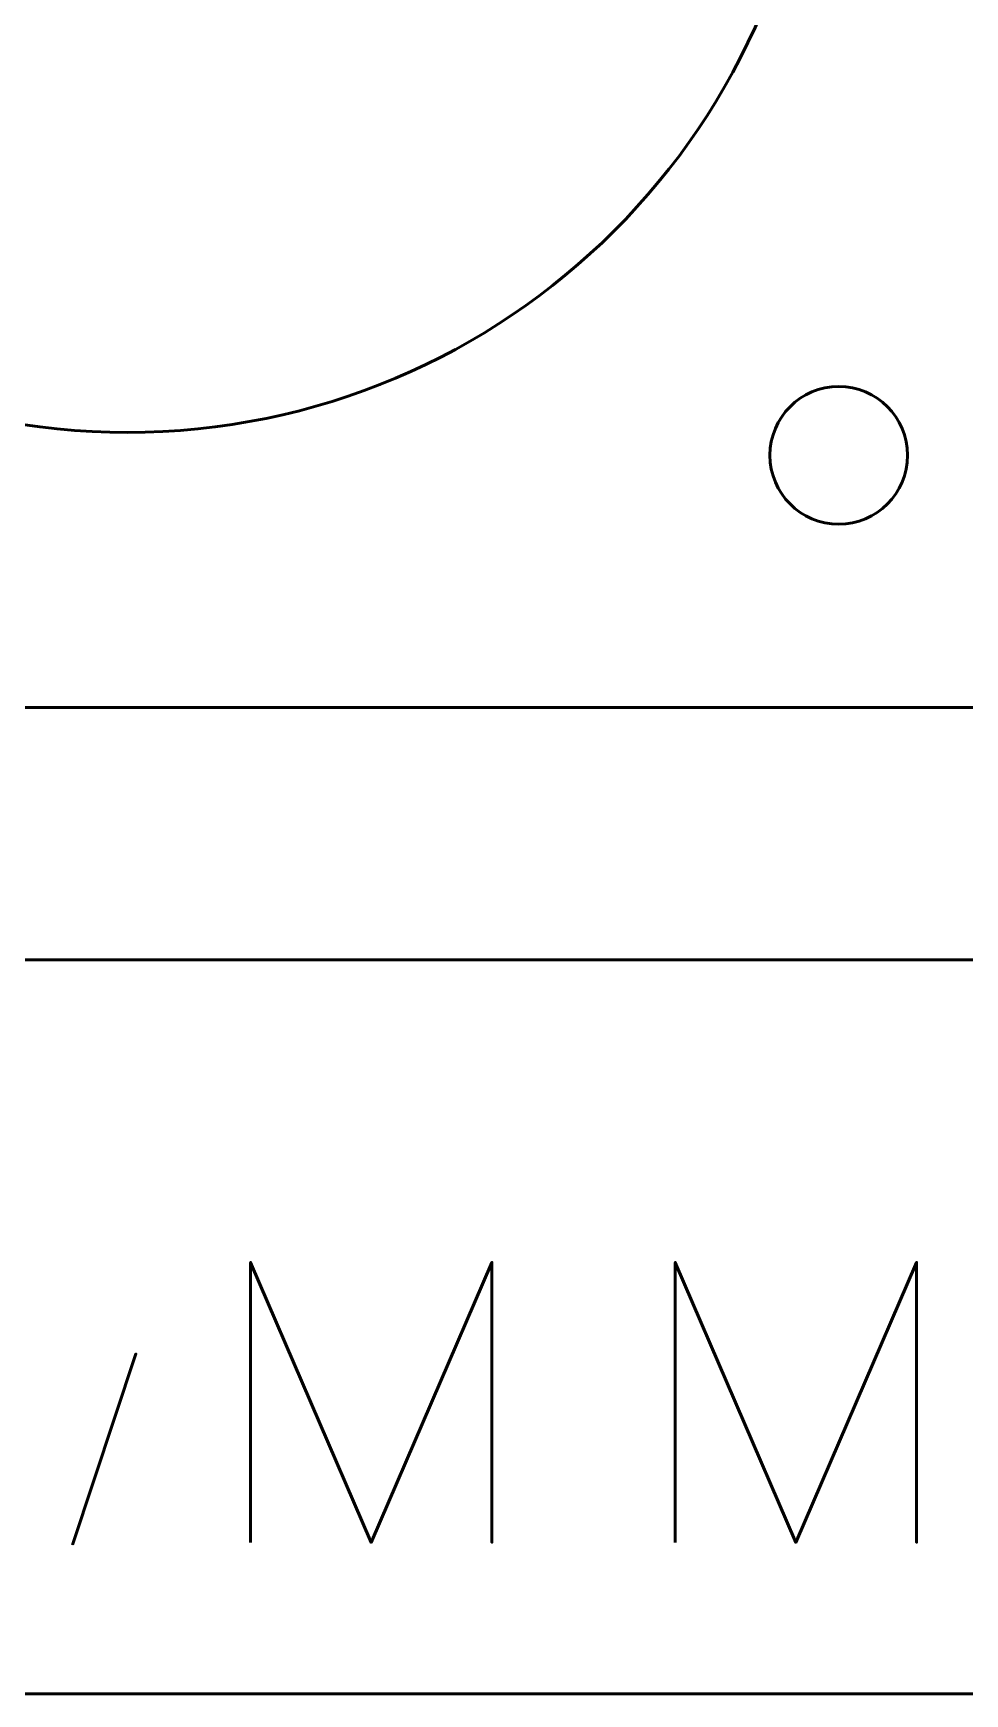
# Model space of a CAD drawing. Header units: centimetres. Extents: x -21 to 0, y -29.7 to 0.
# Drawn here: x -5.905 to -3.875, y -29.7 to -26.08 of the extents above; entities that cross this region are included whole.
import ezdxf

# ---------------------------------------------------------------- set-up
doc = ezdxf.new("R2010")
doc.units = ezdxf.units.CM
doc.header["$MEASUREMENT"] = 0
doc.layers.add('Layer 1', color=7, linetype='Continuous')

msp = doc.modelspace()

# ---------------------------------------------------------------- linework, layer by layer
at = {"layer": 'Layer 1', "color": 22, "lineweight": 53}
msp.add_open_spline([(-21.00003, -29.19995), (-21.00003, -29.19995), (-21.00003, -0.49992), (-21.00003, -0.49992), (-21.00003, -0.49992), (-21.00003, -0.22295), (-20.77694, 0.00004), (-20.49994, 0.00004), (-20.49994, 0.00004), (-20.49994, 0.00004), (-0.50008, 0.00004), (-0.50008, 0.00004), (-0.50008, 0.00004), (-0.22294, 0.00004), (0.00002, -0.22295), (0.00002, -0.49992), (0.00002, -0.49992), (0.00002, -0.49992), (0.00002, -29.19995), (0.00002, -29.19995), (0.00002, -29.19995), (0.00002, -29.47695), (-0.22294, -29.70004), (-0.50008, -29.70004), (-0.50008, -29.70004), (-0.50008, -29.70004), (-20.49994, -29.70004), (-20.49994, -29.70004), (-20.49994, -29.70004), (-20.77694, -29.70004), (-21.00003, -29.47695), (-21.00003, -29.19995)], degree=3, knots=[0, 0, 0, 0, 0.125, 0.125, 0.125, 0.125, 0.25, 0.25, 0.25, 0.25, 0.375, 0.375, 0.375, 0.375, 0.5, 0.5, 0.5, 0.5, 0.625, 0.625, 0.625, 0.625, 0.75, 0.75, 0.75, 0.75, 0.875, 0.875, 0.875, 0.875, 1, 1, 1, 1], dxfattribs=at)
at = {"layer": 'Layer 1', "color": 114, "lineweight": 53}
msp.add_open_spline([(-10.35005, -27.5999), (-10.35005, -27.5999), (-10.35005, -23.30001), (-10.35005, -23.30001), (-10.35005, -23.30001), (-10.35005, -23.02301), (-10.12695, -22.79991), (-9.84995, -22.79991), (-9.84995, -22.79991), (-9.84995, -22.79991), (-1.55005, -22.79991), (-1.55005, -22.79991), (-1.55005, -22.79991), (-1.27305, -22.79991), (-1.04995, -23.02301), (-1.04995, -23.30001), (-1.04995, -23.30001), (-1.04995, -23.30001), (-1.04995, -27.5999), (-1.04995, -27.5999), (-1.04995, -27.5999), (-1.04995, -27.8769), (-1.27305, -28.1), (-1.55005, -28.1), (-1.55005, -28.1), (-1.55005, -28.1), (-9.84995, -28.1), (-9.84995, -28.1), (-9.84995, -28.1), (-10.12695, -28.1), (-10.35005, -27.8769), (-10.35005, -27.5999)], degree=3, knots=[0, 0, 0, 0, 0.125, 0.125, 0.125, 0.125, 0.25, 0.25, 0.25, 0.25, 0.375, 0.375, 0.375, 0.375, 0.5, 0.5, 0.5, 0.5, 0.625, 0.625, 0.625, 0.625, 0.75, 0.75, 0.75, 0.75, 0.875, 0.875, 0.875, 0.875, 1, 1, 1, 1], dxfattribs=at)
at = {"layer": 'Layer 1', "color": 30, "lineweight": 53}
for points, knots in [([(-7.79997, -27.55), (-7.79997, -27.55), (-7.79997, -23.35), (-7.79997, -23.35), (-7.79997, -23.35), (-7.79997, -23.35), (-3.59997, -23.35), (-3.59997, -23.35), (-3.59997, -23.35), (-3.59997, -23.35), (-3.59997, -27.55), (-3.59997, -27.55), (-3.59997, -27.55), (-3.59997, -27.55), (-7.79997, -27.55), (-7.79997, -27.55)], [0, 0, 0, 0, 0.25, 0.25, 0.25, 0.25, 0.5, 0.5, 0.5, 0.5, 0.75, 0.75, 0.75, 0.75, 1, 1, 1, 1]), ([(-5.43156, -29.36992), (-5.43156, -29.36992), (-5.43156, -28.75947), (-5.43156, -28.75947), (-5.43156, -28.75947), (-5.43156, -28.75947), (-5.16909, -29.36992), (-5.16909, -29.36992), (-5.16909, -29.36992), (-5.16909, -29.36992), (-4.90578, -28.75947), (-4.90578, -28.75947), (-4.90578, -28.75947), (-4.90578, -28.75947), (-4.90578, -29.36992), (-4.90578, -29.36992), (-4.90578, -29.36992), (-4.90578, -29.36992), (-4.90578, -28.75947), (-4.90578, -28.75947), (-4.90578, -28.75947), (-4.90578, -28.75947), (-5.16909, -29.36992), (-5.16909, -29.36992), (-5.16909, -29.36992), (-5.16909, -29.36992), (-5.43156, -28.75947), (-5.43156, -28.75947), (-5.43156, -28.75947), (-5.43156, -28.75947), (-5.43156, -29.36992), (-5.43156, -29.36992)], [0, 0, 0, 0, 0.125, 0.125, 0.125, 0.125, 0.25, 0.25, 0.25, 0.25, 0.375, 0.375, 0.375, 0.375, 0.5, 0.5, 0.5, 0.5, 0.625, 0.625, 0.625, 0.625, 0.75, 0.75, 0.75, 0.75, 0.875, 0.875, 0.875, 0.875, 1, 1, 1, 1]), ([(-4.50615, -29.36992), (-4.50615, -29.36992), (-4.50615, -28.75947), (-4.50615, -28.75947), (-4.50615, -28.75947), (-4.50615, -28.75947), (-4.24368, -29.36992), (-4.24368, -29.36992), (-4.24368, -29.36992), (-4.24368, -29.36992), (-3.98037, -28.75947), (-3.98037, -28.75947), (-3.98037, -28.75947), (-3.98037, -28.75947), (-3.98037, -29.36992), (-3.98037, -29.36992), (-3.98037, -29.36992), (-3.98037, -29.36992), (-3.98037, -28.75947), (-3.98037, -28.75947), (-3.98037, -28.75947), (-3.98037, -28.75947), (-4.24368, -29.36992), (-4.24368, -29.36992), (-4.24368, -29.36992), (-4.24368, -29.36992), (-4.50615, -28.75947), (-4.50615, -28.75947), (-4.50615, -28.75947), (-4.50615, -28.75947), (-4.50615, -29.36992), (-4.50615, -29.36992)], [0, 0, 0, 0, 0.125, 0.125, 0.125, 0.125, 0.25, 0.25, 0.25, 0.25, 0.375, 0.375, 0.375, 0.375, 0.5, 0.5, 0.5, 0.5, 0.625, 0.625, 0.625, 0.625, 0.75, 0.75, 0.75, 0.75, 0.875, 0.875, 0.875, 0.875, 1, 1, 1, 1]), ([(-5.8199, -29.37556), (-5.8199, -29.37556), (-5.68161, -28.95901), (-5.68161, -28.95901), (-5.68161, -28.95901), (-5.68161, -28.95901), (-5.8199, -29.37556), (-5.8199, -29.37556)], [0, 0, 0, 0, 0.5, 0.5, 0.5, 0.5, 1, 1, 1, 1])]:
    msp.add_open_spline(points, degree=3, knots=knots, dxfattribs=at)
at = {"layer": 'Layer 1', "color": 250, "lineweight": 53}
for points in [[(-7.19997, -25.45), (-7.19997, -24.62171), (-6.52826, -23.95), (-5.69997, -23.95), (-5.69997, -23.95), (-4.87168, -23.95), (-4.19997, -24.62171), (-4.19997, -25.45), (-4.19997, -25.45), (-4.19997, -26.27829), (-4.87168, -26.95), (-5.69997, -26.95), (-5.69997, -26.95), (-6.52826, -26.95), (-7.19997, -26.27829), (-7.19997, -25.45)], [(-4.29997, -27), (-4.29997, -26.91717), (-4.2328, -26.85), (-4.14997, -26.85), (-4.14997, -26.85), (-4.06714, -26.85), (-3.99997, -26.91717), (-3.99997, -27), (-3.99997, -27), (-3.99997, -27.08283), (-4.06714, -27.15), (-4.14997, -27.15), (-4.14997, -27.15), (-4.2328, -27.15), (-4.29997, -27.08283), (-4.29997, -27)]]:
    msp.add_open_spline(points, degree=3, knots=[0, 0, 0, 0, 0.25, 0.25, 0.25, 0.25, 0.5, 0.5, 0.5, 0.5, 0.75, 0.75, 0.75, 0.75, 1, 1, 1, 1], dxfattribs=at)
at = {"layer": 'Layer 1', "color": 7}
for points, knots in [([(-5.43156, -29.36992), (-5.43156, -29.36992), (-5.43156, -28.75947), (-5.43156, -28.75947), (-5.43156, -28.75947), (-5.43156, -28.75947), (-5.16909, -29.36992), (-5.16909, -29.36992), (-5.16909, -29.36992), (-5.16909, -29.36992), (-4.90578, -28.75947), (-4.90578, -28.75947), (-4.90578, -28.75947), (-4.90578, -28.75947), (-4.90578, -29.36992), (-4.90578, -29.36992), (-4.90578, -29.36992), (-4.90578, -29.36992), (-4.90578, -28.75947), (-4.90578, -28.75947), (-4.90578, -28.75947), (-4.90578, -28.75947), (-5.16909, -29.36992), (-5.16909, -29.36992), (-5.16909, -29.36992), (-5.16909, -29.36992), (-5.43156, -28.75947), (-5.43156, -28.75947), (-5.43156, -28.75947), (-5.43156, -28.75947), (-5.43156, -29.36992), (-5.43156, -29.36992)], [0, 0, 0, 0, 0.125, 0.125, 0.125, 0.125, 0.25, 0.25, 0.25, 0.25, 0.375, 0.375, 0.375, 0.375, 0.5, 0.5, 0.5, 0.5, 0.625, 0.625, 0.625, 0.625, 0.75, 0.75, 0.75, 0.75, 0.875, 0.875, 0.875, 0.875, 1, 1, 1, 1]), ([(-4.50615, -29.36992), (-4.50615, -29.36992), (-4.50615, -28.75947), (-4.50615, -28.75947), (-4.50615, -28.75947), (-4.50615, -28.75947), (-4.24368, -29.36992), (-4.24368, -29.36992), (-4.24368, -29.36992), (-4.24368, -29.36992), (-3.98037, -28.75947), (-3.98037, -28.75947), (-3.98037, -28.75947), (-3.98037, -28.75947), (-3.98037, -29.36992), (-3.98037, -29.36992), (-3.98037, -29.36992), (-3.98037, -29.36992), (-3.98037, -28.75947), (-3.98037, -28.75947), (-3.98037, -28.75947), (-3.98037, -28.75947), (-4.24368, -29.36992), (-4.24368, -29.36992), (-4.24368, -29.36992), (-4.24368, -29.36992), (-4.50615, -28.75947), (-4.50615, -28.75947), (-4.50615, -28.75947), (-4.50615, -28.75947), (-4.50615, -29.36992), (-4.50615, -29.36992)], [0, 0, 0, 0, 0.125, 0.125, 0.125, 0.125, 0.25, 0.25, 0.25, 0.25, 0.375, 0.375, 0.375, 0.375, 0.5, 0.5, 0.5, 0.5, 0.625, 0.625, 0.625, 0.625, 0.75, 0.75, 0.75, 0.75, 0.875, 0.875, 0.875, 0.875, 1, 1, 1, 1]), ([(-5.8199, -29.37556), (-5.8199, -29.37556), (-5.68161, -28.95901), (-5.68161, -28.95901), (-5.68161, -28.95901), (-5.68161, -28.95901), (-5.8199, -29.37556), (-5.8199, -29.37556)], [0, 0, 0, 0, 0.5, 0.5, 0.5, 0.5, 1, 1, 1, 1])]:
    msp.add_open_spline(points, degree=3, knots=knots, dxfattribs=at)

doc.saveas('drawing.dxf')
